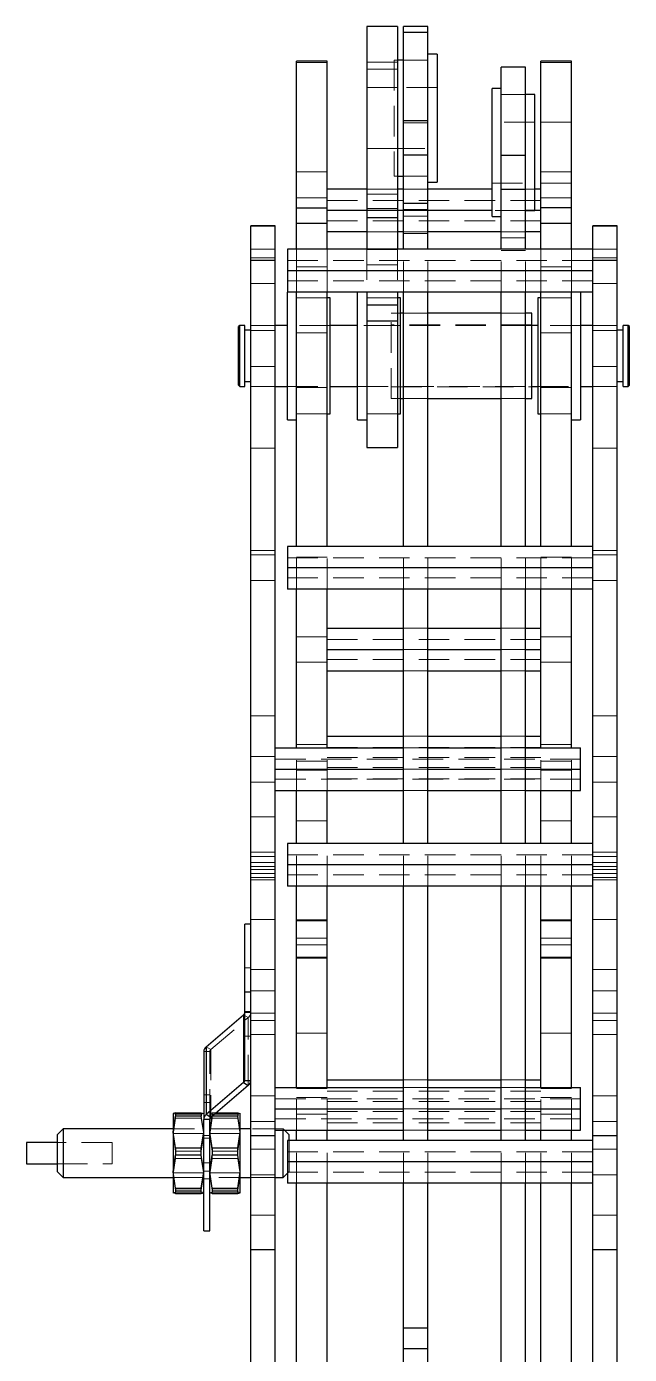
# Model space of a CAD drawing. Header units: millimetres. Extents: x -449 to 2916, y -1257 to 1632.
# Drawn here: x 2178.7 to 2277.4, y 929.3 to 1146.9 of the extents above; entities that cross this region are included whole.
import ezdxf

# ---------------------------------------------------------------- set-up
doc = ezdxf.new("R2010")
doc.units = ezdxf.units.MM
doc.linetypes.add('HIDDEN', pattern=[0.075, 0.05, -0.025])
doc.layers.add('细线层', color=252, linetype='Continuous', lineweight=13)

msp = doc.modelspace()

# ---------------------------------------------------------------- linework, layer by layer
for p, q in [((2239.434, 1146.92), (2234.434, 1146.92)), ((2239.434, 1146.919), (2234.434, 1146.919)), ((2234.434, 1146.919), (2234.434, 1117.057)), ((2239.434, 1146.919), (2239.434, 1117.057)), ((2244.434, 1146.92), (2240.434, 1146.92)), ((2240.434, 1145.919), (2240.434, 1146.92)), ((2244.434, 1145.919), (2244.434, 1146.92)), ((2244.434, 1145.919), (2240.434, 1145.919)), ((2240.434, 1131.512), (2240.434, 1145.919)), ((2244.434, 1131.512), (2244.434, 1145.919)), ((2227.934, 1141.273), (2222.934, 1141.273)), ((2222.934, 1117.2), (2222.934, 1141.273)), ((2227.934, 1117.2), (2227.934, 1141.273)), ((2240.434, 1141.42), (2239.434, 1141.42)), ((2240.434, 1141.419), (2239.434, 1141.419)), ((2245.934, 1142.42), (2244.434, 1142.42)), ((2245.934, 1142.419), (2244.434, 1142.419)), ((2245.934, 1142.419), (2245.934, 1121.419)), ((2267.934, 1141.273), (2262.934, 1141.273)), ((2262.934, 1117.2), (2262.934, 1141.273)), ((2267.934, 1117.2), (2267.934, 1141.273)), ((2260.434, 1140.273), (2256.434, 1140.273)), ((2256.434, 1125.867), (2256.434, 1140.273)), ((2260.434, 1125.867), (2260.434, 1140.273)), ((2256.434, 1136.773), (2254.934, 1136.773)), ((2254.934, 1115.773), (2254.934, 1136.773)), ((2261.934, 1135.773), (2260.434, 1135.773)), ((2261.934, 1116.773), (2261.934, 1135.773)), ((2240.434, 1131.512), (2244.434, 1131.512)), ((2240.434, 1125.906), (2240.434, 1131.512)), ((2244.434, 1125.906), (2244.434, 1131.512)), ((2240.434, 1125.906), (2244.434, 1125.906)), ((2240.434, 1110.41), (2240.434, 1125.906)), ((2244.434, 1110.41), (2244.434, 1125.906)), ((2256.434, 1125.867), (2260.434, 1125.867)), ((2256.434, 1120.261), (2256.434, 1125.867)), ((2260.434, 1120.261), (2260.434, 1125.867)), ((2239.434, 1122.419), (2240.434, 1122.419)), ((2244.434, 1121.419), (2245.934, 1121.419)), ((2234.434, 1120.256), (2227.934, 1120.256)), ((2240.434, 1120.256), (2239.434, 1120.256)), ((2254.934, 1120.256), (2244.434, 1120.256)), ((2256.434, 1120.261), (2260.434, 1120.261)), ((2256.434, 1110.41), (2256.434, 1120.261)), ((2260.434, 1110.41), (2260.434, 1120.261)), ((2262.934, 1120.256), (2261.934, 1120.256)), ((2222.934, 1117.2), (2227.934, 1117.2)), ((2222.934, 1110.41), (2222.934, 1117.2)), ((2227.934, 1110.41), (2227.934, 1117.2)), ((2234.434, 1116.757), (2227.934, 1116.757)), ((2239.434, 1117.057), (2234.434, 1117.057)), ((2234.434, 1117.057), (2234.434, 1115.585)), ((2239.434, 1117.057), (2239.434, 1115.585)), ((2240.434, 1116.757), (2239.434, 1116.757)), ((2254.934, 1116.757), (2244.434, 1116.757)), ((2260.434, 1116.773), (2261.934, 1116.773)), ((2262.934, 1116.757), (2260.434, 1116.757)), ((2267.934, 1117.2), (2262.934, 1117.2)), ((2262.934, 1110.41), (2262.934, 1117.2)), ((2267.934, 1110.41), (2267.934, 1117.2)), ((2239.434, 1115.585), (2234.434, 1115.585)), ((2234.434, 1115.585), (2234.434, 1110.41)), ((2239.434, 1115.585), (2239.434, 1110.41)), ((2254.934, 1115.773), (2256.434, 1115.773)), ((2219.434, 1114.259), (2215.434, 1114.259)), ((2215.434, 1108.628), (2215.434, 1114.259)), ((2219.434, 1108.628), (2219.434, 1114.259)), ((2234.434, 1113.256), (2227.934, 1113.256)), ((2240.434, 1113.256), (2239.434, 1113.256)), ((2256.434, 1113.256), (2244.434, 1113.256)), ((2262.934, 1113.256), (2260.434, 1113.256)), ((2275.434, 1114.259), (2271.434, 1114.259)), ((2271.434, 1108.628), (2271.434, 1114.259)), ((2275.434, 1108.628), (2275.434, 1114.259)), ((2271.434, 1110.41), (2221.434, 1110.41)), ((2221.434, 1110.41), (2221.434, 1106.91)), ((2215.434, 1108.628), (2219.434, 1108.628)), ((2215.434, 965.171), (2215.434, 1108.628)), ((2219.434, 965.171), (2219.434, 1108.628)), ((2271.434, 1108.628), (2275.434, 1108.628)), ((2271.434, 965.171), (2271.434, 1108.628)), ((2275.434, 965.171), (2275.434, 1108.628)), ((2271.434, 1106.91), (2221.434, 1106.91)), ((2221.434, 1106.91), (2221.434, 1103.41)), ((2271.434, 1103.41), (2221.434, 1103.41)), ((2221.434, 1082.448), (2221.434, 1103.41)), ((2222.934, 1061.72), (2222.934, 1103.41)), ((2227.934, 1061.72), (2227.934, 1103.41)), ((2232.934, 1082.448), (2232.934, 1103.41)), ((2234.434, 1103.41), (2234.434, 1101.253)), ((2239.434, 1103.41), (2239.434, 1101.253)), ((2240.434, 1061.72), (2240.434, 1103.41)), ((2244.434, 1061.72), (2244.434, 1103.41)), ((2256.434, 1061.72), (2256.434, 1103.41)), ((2260.434, 1061.72), (2260.434, 1103.41)), ((2262.934, 1061.72), (2262.934, 1103.41)), ((2267.934, 1061.72), (2267.934, 1103.41)), ((2269.434, 1103.41), (2269.434, 1082.449)), ((2228.434, 1102.448), (2227.934, 1102.448)), ((2228.434, 1083.448), (2228.434, 1102.448)), ((2239.434, 1101.253), (2234.434, 1101.253)), ((2234.434, 1101.253), (2234.434, 1098.619)), ((2239.934, 1102.448), (2239.434, 1102.448)), ((2239.434, 1101.253), (2239.434, 1098.619)), ((2239.934, 1083.448), (2239.934, 1102.448)), ((2262.934, 1102.448), (2262.434, 1102.448)), ((2262.434, 1102.448), (2262.434, 1083.449)), ((2240.434, 1099.948), (2239.934, 1099.948)), ((2256.434, 1099.948), (2244.434, 1099.948)), ((2261.434, 1099.948), (2260.434, 1099.948)), ((2261.434, 1085.948), (2261.434, 1099.948)), ((2213.634, 1097.948), (2213.434, 1097.748)), ((2213.434, 1088.148), (2213.434, 1097.748)), ((2214.434, 1097.948), (2213.634, 1097.948)), ((2213.634, 1087.948), (2213.634, 1097.948)), ((2214.434, 1087.948), (2214.434, 1097.948)), ((2215.434, 1097.148), (2214.434, 1097.148)), ((2221.434, 1097.948), (2219.434, 1097.948)), ((2232.934, 1097.948), (2228.434, 1097.948)), ((2239.434, 1098.619), (2234.434, 1098.619)), ((2234.434, 1098.619), (2234.434, 1077.948)), ((2239.434, 1098.619), (2239.434, 1077.948)), ((2262.434, 1097.948), (2261.434, 1097.948)), ((2271.434, 1097.948), (2269.434, 1097.948)), ((2276.434, 1097.148), (2275.434, 1097.148)), ((2277.234, 1097.948), (2276.434, 1097.948)), ((2276.434, 1087.948), (2276.434, 1097.948)), ((2277.434, 1097.748), (2277.234, 1097.948)), ((2277.234, 1087.948), (2277.234, 1097.948)), ((2277.434, 1088.148), (2277.434, 1097.748)), ((2214.434, 1088.748), (2215.434, 1088.748)), ((2275.434, 1088.748), (2276.434, 1088.748)), ((2213.434, 1088.148), (2213.634, 1087.948)), ((2213.634, 1087.948), (2214.434, 1087.948)), ((2219.434, 1087.948), (2221.434, 1087.948)), ((2228.434, 1087.948), (2232.934, 1087.948)), ((2261.434, 1087.948), (2262.434, 1087.948)), ((2269.434, 1087.948), (2271.434, 1087.948)), ((2276.434, 1087.948), (2277.234, 1087.948)), ((2277.234, 1087.948), (2277.434, 1088.148)), ((2239.934, 1085.948), (2240.434, 1085.948)), ((2244.434, 1085.948), (2256.434, 1085.948)), ((2260.434, 1085.948), (2261.434, 1085.948)), ((2221.434, 1082.448), (2222.934, 1082.448)), ((2227.934, 1083.448), (2228.434, 1083.448)), ((2232.934, 1082.448), (2234.434, 1082.448)), ((2239.434, 1083.448), (2239.934, 1083.448)), ((2262.434, 1083.448), (2262.934, 1083.448)), ((2267.934, 1082.448), (2269.434, 1082.448)), ((2234.434, 1077.948), (2239.434, 1077.948)), ((2271.434, 1061.72), (2221.434, 1061.72)), ((2221.434, 1061.72), (2221.434, 1058.22)), ((2271.434, 1058.22), (2221.434, 1058.22)), ((2221.434, 1058.22), (2221.434, 1054.72)), ((2271.434, 1054.72), (2221.434, 1054.72)), ((2222.934, 1028.703), (2222.934, 1054.72)), ((2227.934, 1028.703), (2227.934, 1054.72)), ((2240.434, 1013.029), (2240.434, 1054.72)), ((2244.434, 1013.029), (2244.434, 1054.72)), ((2256.434, 1013.029), (2256.434, 1054.72)), ((2260.434, 1013.029), (2260.434, 1054.72)), ((2262.934, 1028.703), (2262.934, 1054.72)), ((2267.934, 1028.703), (2267.934, 1054.72)), ((2227.934, 1048.326), (2240.434, 1048.326)), ((2244.434, 1048.326), (2256.434, 1048.326)), ((2260.434, 1048.326), (2262.934, 1048.326)), ((2227.934, 1044.826), (2240.434, 1044.826)), ((2244.434, 1044.826), (2256.434, 1044.826)), ((2260.434, 1044.826), (2262.934, 1044.826)), ((2227.934, 1041.326), (2240.434, 1041.326)), ((2244.434, 1041.326), (2256.434, 1041.326)), ((2260.434, 1041.326), (2262.934, 1041.326)), ((2227.934, 1030.63), (2240.434, 1030.63)), ((2244.434, 1030.63), (2256.434, 1030.63)), ((2260.434, 1030.63), (2262.934, 1030.63)), ((2219.434, 1028.703), (2240.434, 1028.703)), ((2244.434, 1028.703), (2256.434, 1028.703)), ((2260.434, 1028.703), (2269.434, 1028.703)), ((2269.434, 1025.203), (2269.434, 1028.703)), ((2219.434, 1025.203), (2240.434, 1025.203)), ((2244.434, 1025.203), (2256.434, 1025.203)), ((2260.434, 1025.203), (2269.434, 1025.203)), ((2269.434, 1021.703), (2269.434, 1025.203)), ((2219.434, 1021.703), (2240.434, 1021.703)), ((2222.934, 1013.029), (2222.934, 1021.703)), ((2227.934, 1013.029), (2227.934, 1021.703)), ((2244.434, 1021.703), (2256.434, 1021.703)), ((2260.434, 1021.703), (2269.434, 1021.703)), ((2262.934, 1013.029), (2262.934, 1021.703)), ((2267.934, 1013.029), (2267.934, 1021.703)), ((2271.434, 1013.029), (2221.434, 1013.029)), ((2221.434, 1013.029), (2221.434, 1009.529)), ((2271.434, 1009.529), (2221.434, 1009.529)), ((2221.434, 1009.529), (2221.434, 1006.029)), ((2271.434, 1006.029), (2221.434, 1006.029)), ((2222.934, 973.057), (2222.934, 1006.029)), ((2227.934, 973.057), (2227.934, 1006.029)), ((2240.434, 964.339), (2240.434, 1006.029)), ((2244.434, 964.339), (2244.434, 1006.029)), ((2256.434, 964.339), (2256.434, 1006.029)), ((2260.434, 964.339), (2260.434, 1006.029)), ((2262.934, 973.057), (2262.934, 1006.029)), ((2267.934, 973.057), (2267.934, 1006.029)), ((2215.434, 999.81), (2214.434, 999.81)), ((2214.434, 988.681), (2214.434, 999.81)), ((2215.434, 988.681), (2214.434, 988.681)), ((2214.434, 974.185), (2214.434, 988.681)), ((2208.127, 979.721), (2214.261, 984.974)), ((2214.261, 984.974), (2214.261, 973.845)), ((2208.127, 979.721), (2208.127, 968.592)), ((2207.72, 978.919), (2207.72, 967.79)), ((2214.261, 973.845), (2208.127, 968.592)), ((2215.027, 973.383), (2208.893, 968.13)), ((2214.261, 973.845), (2215.027, 973.383)), ((2214.434, 974.185), (2215.434, 974.185)), ((2219.434, 973.057), (2240.434, 973.057)), ((2227.934, 974.27), (2240.434, 974.27)), ((2244.434, 974.27), (2256.434, 974.27)), ((2244.434, 973.057), (2256.434, 973.057)), ((2260.434, 974.27), (2262.934, 974.27)), ((2260.434, 973.057), (2269.434, 973.057)), ((2269.434, 969.557), (2269.434, 973.057)), ((2203.119, 968.884), (2202.72, 968.769)), ((2202.72, 968.769), (2202.72, 965.731)), ((2203.119, 968.884), (2203.119, 968.334)), ((2203.119, 968.884), (2207.322, 968.884)), ((2207.322, 968.884), (2207.322, 968.334)), ((2207.322, 968.884), (2207.72, 968.769)), ((2208.893, 968.13), (2208.127, 968.592)), ((2209.773, 968.884), (2213.322, 968.884)), ((2213.322, 968.884), (2213.322, 968.334)), ((2213.322, 968.884), (2213.72, 968.769)), ((2213.72, 965.731), (2213.72, 968.769)), ((2219.434, 969.557), (2240.434, 969.557)), ((2244.434, 969.557), (2256.434, 969.557)), ((2260.434, 969.557), (2269.434, 969.557)), ((2269.434, 966.057), (2269.434, 969.557)), ((2202.72, 965.731), (2203.119, 968.334)), ((2207.322, 968.334), (2203.119, 968.334)), ((2207.72, 965.731), (2207.322, 968.334)), ((2208.72, 967.79), (2207.72, 967.79)), ((2207.72, 949.564), (2207.72, 967.79)), ((2208.72, 965.731), (2209.119, 968.334)), ((2208.72, 949.564), (2208.72, 967.79)), ((2213.322, 968.334), (2209.131, 968.334)), ((2213.72, 965.731), (2213.322, 968.334)), ((2184.72, 966.274), (2183.72, 965.274)), ((2183.72, 965.274), (2183.72, 959.274)), ((2202.72, 966.274), (2184.72, 966.274)), ((2184.72, 966.274), (2184.72, 965.81)), ((2184.72, 965.81), (2184.72, 958.274)), ((2203.119, 963.129), (2202.72, 965.731)), ((2202.72, 965.731), (2202.72, 959.236)), ((2207.322, 963.129), (2207.72, 965.731)), ((2209.119, 963.129), (2208.72, 965.731)), ((2213.322, 963.129), (2213.72, 965.731)), ((2215.434, 966.274), (2213.72, 966.274)), ((2213.72, 959.236), (2213.72, 965.731)), ((2215.434, 965.171), (2219.434, 965.171)), ((2215.434, 946.461), (2215.434, 965.171)), ((2219.434, 966.057), (2240.434, 966.057)), ((2219.434, 946.461), (2219.434, 965.171)), ((2220.72, 965.81), (2220.72, 966.057)), ((2220.72, 958.274), (2220.72, 965.81)), ((2221.72, 965.274), (2220.937, 966.057)), ((2271.434, 964.339), (2221.434, 964.339)), ((2221.434, 964.339), (2221.434, 960.839)), ((2221.72, 964.339), (2221.72, 965.274)), ((2222.934, 964.339), (2222.934, 966.057)), ((2227.934, 964.339), (2227.934, 966.057)), ((2244.434, 966.057), (2256.434, 966.057)), ((2260.434, 966.057), (2269.434, 966.057)), ((2262.934, 964.339), (2262.934, 966.057)), ((2267.934, 964.339), (2267.934, 966.057)), ((2271.434, 965.171), (2275.434, 965.171)), ((2271.434, 946.461), (2271.434, 965.171)), ((2275.434, 946.461), (2275.434, 965.171)), ((2183.72, 964.024), (2178.72, 964.024)), ((2178.72, 964.024), (2178.72, 960.524)), ((2202.72, 959.236), (2203.119, 961.953)), ((2203.119, 963.129), (2207.322, 963.129)), ((2203.119, 963.129), (2203.119, 961.953)), ((2207.322, 961.953), (2203.119, 961.953)), ((2207.322, 961.953), (2207.322, 963.129)), ((2207.72, 959.236), (2207.322, 961.953)), ((2208.72, 959.236), (2209.119, 961.953)), ((2209.119, 963.129), (2213.322, 963.129)), ((2209.119, 963.129), (2209.119, 961.953)), ((2213.322, 961.953), (2209.119, 961.953)), ((2213.322, 961.953), (2213.322, 963.129)), ((2213.72, 959.236), (2213.322, 961.953)), ((2178.72, 960.524), (2183.72, 960.524)), ((2271.434, 960.839), (2221.434, 960.839)), ((2221.434, 960.839), (2221.434, 957.339)), ((2183.72, 959.274), (2184.72, 958.274)), ((2184.72, 958.274), (2202.72, 958.274)), ((2203.119, 956.519), (2202.72, 959.236)), ((2202.72, 959.236), (2202.72, 955.779)), ((2207.322, 956.519), (2207.72, 959.236)), ((2209.119, 956.519), (2208.72, 959.236)), ((2213.322, 956.519), (2213.72, 959.236)), ((2213.72, 955.779), (2213.72, 959.236)), ((2213.72, 958.274), (2215.434, 958.274)), ((2219.434, 958.274), (2220.72, 958.274)), ((2220.72, 958.274), (2221.434, 958.987)), ((2202.72, 955.779), (2203.119, 955.893)), ((2203.119, 955.664), (2202.72, 955.779)), ((2203.119, 956.519), (2207.322, 956.519)), ((2203.119, 956.519), (2203.119, 955.893)), ((2207.322, 955.893), (2203.119, 955.893)), ((2203.119, 955.664), (2207.322, 955.664)), ((2207.322, 955.893), (2207.322, 956.519)), ((2207.72, 955.779), (2207.322, 955.893)), ((2207.322, 955.664), (2207.72, 955.779)), ((2208.72, 955.779), (2209.119, 955.893)), ((2209.119, 955.664), (2208.72, 955.779)), ((2209.119, 956.519), (2213.322, 956.519)), ((2209.119, 956.519), (2209.119, 955.893)), ((2213.322, 955.893), (2209.119, 955.893)), ((2209.119, 955.664), (2213.322, 955.664)), ((2213.322, 955.893), (2213.322, 956.519)), ((2213.72, 955.779), (2213.322, 955.893)), ((2213.322, 955.664), (2213.72, 955.779)), ((2271.434, 957.339), (2221.434, 957.339)), ((2222.934, 917.411), (2222.934, 957.339)), ((2227.934, 917.411), (2227.934, 957.339)), ((2240.434, 933.664), (2240.434, 957.339)), ((2244.434, 933.664), (2244.434, 957.339)), ((2256.434, 928.019), (2256.434, 957.339)), ((2260.434, 928.019), (2260.434, 957.339)), ((2262.934, 924.645), (2262.934, 957.339)), ((2267.934, 924.645), (2267.934, 957.339)), ((2207.72, 949.564), (2208.72, 949.564)), ((2215.434, 946.461), (2219.434, 946.461)), ((2215.434, 879.453), (2215.434, 946.461)), ((2219.434, 898.32), (2219.434, 946.461)), ((2271.434, 946.461), (2275.434, 946.461)), ((2271.434, 898.32), (2271.434, 946.461)), ((2275.434, 879.453), (2275.434, 946.461)), ((2240.434, 933.664), (2244.434, 933.664)), ((2240.434, 930.287), (2240.434, 933.664)), ((2244.434, 930.287), (2244.434, 933.664)), ((2240.434, 902.29), (2240.434, 930.287)), ((2240.434, 930.287), (2244.434, 930.287)), ((2244.434, 902.29), (2244.434, 930.287))]:
    msp.add_line(p, q)
for centre, radius, start, end in [((2213.981, 985.33), 0.453, 308.21813, 358.04699), ((2208.787, 978.883), 1.067, 128.21531, 178.05065), ((2213.981, 974.2), 0.453, 308.21798, 358.05118), ((2214.367, 974.221), 1.067, 308.21276, 358.05321), ((2208.786, 967.754), 1.067, 128.21325, 178.05272), ((2209.172, 967.775), 0.452, 128.20947, 178.05564)]:
    msp.add_arc(centre, radius, start, end)
at = {"layer": '细线层', "color": 252, "linetype": 'HIDDEN', "lineweight": 0, "ltscale": 100}
for p, q in [((2222.934, 1141.055), (2227.934, 1141.055)), ((2239.434, 1141.11), (2234.434, 1141.11)), ((2239.434, 1141.11), (2234.434, 1141.11)), ((2239.434, 1141.42), (2238.934, 1141.42)), ((2238.934, 1141.419), (2238.934, 1122.419)), ((2239.434, 1141.419), (2238.934, 1141.419)), ((2244.434, 1141.42), (2240.434, 1141.42)), ((2244.434, 1141.42), (2240.434, 1141.42)), ((2244.434, 1141.419), (2240.434, 1141.419)), ((2244.434, 1141.419), (2240.434, 1141.419)), ((2267.934, 1141.055), (2262.934, 1141.055)), ((2239.434, 1139.948), (2234.434, 1139.948)), ((2239.434, 1139.948), (2234.434, 1139.948)), ((2239.434, 1136.92), (2234.434, 1136.92)), ((2239.434, 1136.919), (2234.434, 1136.919)), ((2245.934, 1136.92), (2238.934, 1136.92)), ((2245.934, 1136.919), (2238.934, 1136.919)), ((2260.434, 1135.773), (2256.434, 1135.773)), ((2260.434, 1135.773), (2256.434, 1135.773)), ((2240.434, 1131.121), (2244.434, 1131.121)), ((2261.934, 1131.273), (2254.934, 1131.273)), ((2267.934, 1131.273), (2262.934, 1131.273)), ((2239.434, 1126.948), (2234.434, 1126.948)), ((2239.434, 1126.948), (2234.434, 1126.948)), ((2234.434, 1126.92), (2239.434, 1126.92)), ((2234.434, 1126.919), (2239.434, 1126.919)), ((2238.934, 1126.92), (2245.934, 1126.92)), ((2238.934, 1126.919), (2245.934, 1126.919)), ((2222.934, 1123.135), (2227.934, 1123.135)), ((2267.934, 1123.135), (2262.934, 1123.135)), ((2238.934, 1122.42), (2244.434, 1122.42)), ((2238.934, 1122.419), (2239.434, 1122.419)), ((2240.434, 1122.42), (2244.434, 1122.42)), ((2240.434, 1122.419), (2244.434, 1122.419)), ((2240.434, 1122.419), (2244.434, 1122.419)), ((2240.434, 1122.417), (2244.434, 1122.417)), ((2244.434, 1121.42), (2245.934, 1121.42)), ((2254.934, 1121.273), (2261.934, 1121.273)), ((2262.934, 1121.273), (2267.934, 1121.273)), ((2227.934, 1118.856), (2222.934, 1118.856)), ((2239.434, 1120.256), (2234.434, 1120.256)), ((2239.434, 1119.448), (2234.434, 1119.448)), ((2239.434, 1119.448), (2234.434, 1119.448)), ((2244.434, 1120.256), (2240.434, 1120.256)), ((2261.934, 1120.256), (2254.934, 1120.256)), ((2267.934, 1118.856), (2262.934, 1118.856)), ((2262.934, 1118.407), (2227.934, 1118.407)), ((2239.434, 1117.058), (2234.434, 1117.058)), ((2239.434, 1116.757), (2234.434, 1116.757)), ((2244.434, 1117.96), (2240.434, 1117.96)), ((2240.434, 1117.945), (2244.434, 1117.945)), ((2240.434, 1117.919), (2244.434, 1117.919)), ((2240.434, 1116.934), (2244.434, 1116.934)), ((2244.434, 1116.757), (2240.434, 1116.757)), ((2260.434, 1116.757), (2254.934, 1116.757)), ((2256.434, 1116.773), (2260.434, 1116.773)), ((2256.434, 1116.773), (2260.434, 1116.773)), ((2222.934, 1114.674), (2227.934, 1114.674)), ((2222.934, 1114.657), (2227.934, 1114.657)), ((2227.934, 1115.106), (2262.934, 1115.106)), ((2239.434, 1115.586), (2234.434, 1115.586)), ((2240.434, 1115.848), (2244.434, 1115.848)), ((2267.934, 1114.674), (2262.934, 1114.674)), ((2262.934, 1114.657), (2267.934, 1114.657)), ((2215.434, 1114.227), (2219.434, 1114.227)), ((2239.434, 1113.256), (2234.434, 1113.256)), ((2244.434, 1113.256), (2240.434, 1113.256)), ((2240.434, 1113.01), (2244.434, 1113.01)), ((2260.434, 1113.256), (2256.434, 1113.256)), ((2260.434, 1112.314), (2256.434, 1112.314)), ((2256.434, 1112.3), (2260.434, 1112.3)), ((2256.434, 1112.273), (2260.434, 1112.273)), ((2271.434, 1114.227), (2275.434, 1114.227)), ((2215.434, 1110.421), (2219.434, 1110.421)), ((2222.934, 1107.542), (2222.934, 1110.41)), ((2227.934, 1107.542), (2227.934, 1110.41)), ((2234.434, 1110.41), (2234.434, 1103.41)), ((2239.434, 1110.391), (2234.434, 1110.391)), ((2239.434, 1110.391), (2234.434, 1110.391)), ((2239.434, 1110.41), (2239.434, 1103.41)), ((2240.434, 1103.41), (2240.434, 1110.41)), ((2244.434, 1103.41), (2244.434, 1110.41)), ((2256.434, 1103.41), (2256.434, 1110.41)), ((2256.434, 1110.202), (2260.434, 1110.202)), ((2260.434, 1103.41), (2260.434, 1110.41)), ((2262.934, 1107.542), (2262.934, 1110.41)), ((2267.934, 1107.542), (2267.934, 1110.41)), ((2271.434, 1110.421), (2275.434, 1110.421)), ((2219.434, 1109.01), (2215.434, 1109.01)), ((2271.434, 1108.56), (2221.434, 1108.56)), ((2234.434, 1107.891), (2239.434, 1107.891)), ((2275.434, 1109.01), (2271.434, 1109.01)), ((2222.934, 1107.542), (2227.934, 1107.542)), ((2222.934, 1103.41), (2222.934, 1107.542)), ((2227.934, 1103.41), (2227.934, 1107.542)), ((2267.934, 1107.542), (2262.934, 1107.542)), ((2262.934, 1103.41), (2262.934, 1107.542)), ((2267.934, 1103.41), (2267.934, 1107.542)), ((2215.434, 1104.81), (2219.434, 1104.81)), ((2221.434, 1105.26), (2271.434, 1105.26)), ((2222.934, 1103.448), (2221.434, 1103.448)), ((2232.934, 1103.41), (2232.934, 1103.448)), ((2234.434, 1103.448), (2232.934, 1103.448)), ((2269.434, 1103.448), (2267.934, 1103.448)), ((2269.434, 1103.448), (2269.434, 1103.41)), ((2271.434, 1104.81), (2275.434, 1104.81)), ((2227.934, 1102.448), (2222.934, 1102.448)), ((2227.934, 1102.448), (2222.934, 1102.448)), ((2239.434, 1102.448), (2234.434, 1102.448)), ((2239.434, 1102.448), (2234.434, 1102.448)), ((2239.434, 1101.254), (2234.434, 1101.254)), ((2267.934, 1102.448), (2262.934, 1102.448)), ((2267.934, 1102.448), (2262.934, 1102.448)), ((2238.434, 1085.948), (2238.434, 1099.948)), ((2239.934, 1099.948), (2238.434, 1099.948)), ((2244.434, 1099.948), (2240.434, 1099.948)), ((2260.434, 1099.948), (2256.434, 1099.948)), ((2219.434, 1097.948), (2215.434, 1097.948)), ((2219.434, 1097.948), (2215.434, 1097.948)), ((2219.434, 1097.131), (2215.434, 1097.131)), ((2228.434, 1097.948), (2221.434, 1097.948)), ((2228.434, 1097.948), (2221.434, 1097.948)), ((2261.434, 1097.948), (2232.934, 1097.948)), ((2239.934, 1097.948), (2232.934, 1097.948)), ((2239.434, 1098.62), (2234.434, 1098.62)), ((2261.434, 1098.048), (2238.434, 1098.048)), ((2269.434, 1097.948), (2262.434, 1097.948)), ((2269.434, 1097.948), (2262.434, 1097.948)), ((2275.434, 1097.948), (2271.434, 1097.948)), ((2275.434, 1097.948), (2271.434, 1097.948)), ((2275.434, 1097.131), (2271.434, 1097.131)), ((2227.934, 1096.736), (2222.934, 1096.736)), ((2267.934, 1096.736), (2262.934, 1096.736)), ((2219.434, 1091.218), (2215.434, 1091.218)), ((2275.434, 1091.218), (2271.434, 1091.218)), ((2215.434, 1087.948), (2219.434, 1087.948)), ((2215.434, 1087.948), (2219.434, 1087.948)), ((2221.434, 1087.948), (2228.434, 1087.948)), ((2221.434, 1087.948), (2228.434, 1087.948)), ((2227.934, 1087.756), (2222.934, 1087.756)), ((2232.934, 1087.948), (2261.434, 1087.948)), ((2232.934, 1087.948), (2239.934, 1087.948)), ((2238.434, 1087.848), (2261.434, 1087.848)), ((2262.434, 1087.948), (2269.434, 1087.948)), ((2262.434, 1087.948), (2269.434, 1087.948)), ((2262.934, 1087.756), (2267.934, 1087.756)), ((2271.434, 1087.948), (2275.434, 1087.948)), ((2271.434, 1087.948), (2275.434, 1087.948)), ((2238.434, 1085.948), (2239.934, 1085.948)), ((2240.434, 1085.948), (2244.434, 1085.948)), ((2256.434, 1085.948), (2260.434, 1085.948)), ((2222.934, 1083.448), (2227.934, 1083.448)), ((2222.934, 1083.448), (2227.934, 1083.448)), ((2234.434, 1083.448), (2239.434, 1083.448)), ((2234.434, 1083.448), (2239.434, 1083.448)), ((2262.934, 1083.448), (2267.934, 1083.448)), ((2262.934, 1083.448), (2267.934, 1083.448)), ((2215.434, 1077.846), (2219.434, 1077.846)), ((2271.434, 1077.846), (2275.434, 1077.846)), ((2219.434, 1061.043), (2215.434, 1061.043)), ((2219.434, 1060.32), (2215.434, 1060.32)), ((2271.434, 1059.87), (2221.434, 1059.87)), ((2222.934, 1054.72), (2222.934, 1061.72)), ((2227.934, 1059.953), (2222.934, 1059.953)), ((2227.934, 1054.72), (2227.934, 1061.72)), ((2240.434, 1054.72), (2240.434, 1061.72)), ((2244.434, 1054.72), (2244.434, 1061.72)), ((2256.434, 1054.72), (2256.434, 1061.72)), ((2260.434, 1054.72), (2260.434, 1061.72)), ((2262.934, 1054.72), (2262.934, 1061.72)), ((2262.934, 1059.953), (2267.934, 1059.953)), ((2267.934, 1054.72), (2267.934, 1061.72)), ((2275.434, 1061.043), (2271.434, 1061.043)), ((2275.434, 1060.32), (2271.434, 1060.32)), ((2215.434, 1056.12), (2219.434, 1056.12)), ((2221.434, 1056.569), (2271.434, 1056.569)), ((2271.434, 1056.12), (2275.434, 1056.12)), ((2227.934, 1046.926), (2222.934, 1046.926)), ((2240.434, 1048.326), (2244.434, 1048.326)), ((2256.434, 1048.326), (2260.434, 1048.326)), ((2267.934, 1046.926), (2262.934, 1046.926)), ((2262.934, 1046.476), (2227.934, 1046.476)), ((2240.434, 1044.826), (2244.434, 1044.826)), ((2256.434, 1044.826), (2260.434, 1044.826)), ((2222.934, 1042.726), (2227.934, 1042.726)), ((2227.934, 1043.176), (2262.934, 1043.176)), ((2262.934, 1042.726), (2267.934, 1042.726)), ((2240.434, 1041.326), (2244.434, 1041.326)), ((2256.434, 1041.326), (2260.434, 1041.326)), ((2219.434, 1033.946), (2215.434, 1033.946)), ((2275.434, 1033.946), (2271.434, 1033.946)), ((2240.434, 1030.63), (2244.434, 1030.63)), ((2256.434, 1030.63), (2260.434, 1030.63)), ((2219.434, 1027.303), (2215.434, 1027.303)), ((2227.934, 1029.23), (2222.934, 1029.23)), ((2222.934, 1021.703), (2222.934, 1028.703)), ((2262.934, 1028.78), (2227.934, 1028.78)), ((2227.934, 1021.703), (2227.934, 1028.703)), ((2240.434, 1028.703), (2244.434, 1028.703)), ((2256.434, 1028.703), (2260.434, 1028.703)), ((2267.934, 1029.23), (2262.934, 1029.23)), ((2262.934, 1021.703), (2262.934, 1028.703)), ((2267.934, 1021.703), (2267.934, 1028.703)), ((2275.434, 1027.303), (2271.434, 1027.303)), ((2269.434, 1026.853), (2219.434, 1026.853)), ((2227.934, 1026.516), (2222.934, 1026.516)), ((2227.934, 1027.13), (2262.934, 1027.13)), ((2227.934, 1025.48), (2262.934, 1025.48)), ((2240.434, 1025.203), (2244.434, 1025.203)), ((2256.434, 1025.203), (2260.434, 1025.203)), ((2262.934, 1026.516), (2267.934, 1026.516)), ((2215.434, 1023.103), (2219.434, 1023.103)), ((2219.434, 1023.553), (2269.434, 1023.553)), ((2222.934, 1025.03), (2227.934, 1025.03)), ((2227.934, 1023.63), (2262.934, 1023.63)), ((2262.934, 1025.03), (2267.934, 1025.03)), ((2271.434, 1023.103), (2275.434, 1023.103)), ((2240.434, 1021.703), (2244.434, 1021.703)), ((2256.434, 1021.703), (2260.434, 1021.703)), ((2219.434, 1017.421), (2215.434, 1017.421)), ((2227.934, 1016.726), (2222.934, 1016.726)), ((2262.934, 1016.726), (2267.934, 1016.726)), ((2275.434, 1017.421), (2271.434, 1017.421)), ((2222.934, 1006.029), (2222.934, 1013.029)), ((2227.934, 1006.029), (2227.934, 1013.029)), ((2240.434, 1006.029), (2240.434, 1013.029)), ((2244.434, 1006.029), (2244.434, 1013.029)), ((2256.434, 1006.029), (2256.434, 1013.029)), ((2260.434, 1006.029), (2260.434, 1013.029)), ((2262.934, 1006.029), (2262.934, 1013.029)), ((2267.934, 1006.029), (2267.934, 1013.029)), ((2219.434, 1011.629), (2215.434, 1011.629)), ((2219.434, 1010.907), (2215.434, 1010.907)), ((2219.434, 1009.9), (2215.434, 1009.9)), ((2271.434, 1011.179), (2221.434, 1011.179)), ((2275.434, 1011.629), (2271.434, 1011.629)), ((2275.434, 1010.907), (2271.434, 1010.907)), ((2275.434, 1009.9), (2271.434, 1009.9)), ((2219.434, 1009.24), (2215.434, 1009.24)), ((2219.434, 1008.751), (2215.434, 1008.751)), ((2215.434, 1008.092), (2219.434, 1008.092)), ((2221.434, 1007.879), (2271.434, 1007.879)), ((2275.434, 1009.24), (2271.434, 1009.24)), ((2275.434, 1008.751), (2271.434, 1008.751)), ((2271.434, 1008.092), (2275.434, 1008.092)), ((2215.434, 1007.429), (2219.434, 1007.429)), ((2219.434, 1007.084), (2215.434, 1007.084)), ((2271.434, 1007.429), (2275.434, 1007.429)), ((2275.434, 1007.084), (2271.434, 1007.084)), ((2219.434, 1000.57), (2215.434, 1000.57)), ((2227.934, 1000.525), (2222.934, 1000.525)), ((2227.934, 1000.37), (2222.934, 1000.37)), ((2267.934, 1000.525), (2262.934, 1000.525)), ((2262.934, 1000.37), (2267.934, 1000.37)), ((2275.434, 1000.57), (2271.434, 1000.57)), ((2227.934, 997.521), (2222.934, 997.521)), ((2262.934, 997.521), (2267.934, 997.521)), ((2227.934, 996.443), (2222.934, 996.443)), ((2262.934, 996.443), (2267.934, 996.443)), ((2215.434, 992.653), (2214.434, 992.653)), ((2219.434, 992.403), (2215.434, 992.403)), ((2227.934, 994.397), (2222.934, 994.397)), ((2222.934, 994.241), (2227.934, 994.241)), ((2262.934, 994.397), (2267.934, 994.397)), ((2262.934, 994.241), (2267.934, 994.241)), ((2275.434, 992.403), (2271.434, 992.403)), ((2214.434, 988.653), (2215.434, 988.653)), ((2215.434, 988.903), (2219.434, 988.903)), ((2271.434, 988.903), (2275.434, 988.903)), ((2208.893, 979.259), (2215.027, 984.512)), ((2214.261, 984.974), (2215.027, 984.512)), ((2215.434, 985.468), (2214.434, 985.468)), ((2214.434, 985.314), (2215.434, 985.314)), ((2215.027, 973.383), (2215.027, 984.512)), ((2219.434, 985.218), (2215.434, 985.218)), ((2219.434, 984.045), (2215.434, 984.045)), ((2275.434, 985.218), (2271.434, 985.218)), ((2275.434, 984.045), (2271.434, 984.045)), ((2215.434, 981.718), (2219.434, 981.718)), ((2227.934, 981.965), (2222.934, 981.965)), ((2262.934, 981.965), (2267.934, 981.965)), ((2271.434, 981.718), (2275.434, 981.718)), ((2208.893, 979.259), (2208.127, 979.721)), ((2214.434, 981.468), (2215.434, 981.468)), ((2208.72, 978.919), (2207.72, 978.919)), ((2208.72, 967.79), (2208.72, 978.919)), ((2208.893, 979.259), (2208.893, 968.13)), ((2222.934, 966.057), (2222.934, 973.057)), ((2227.934, 972.87), (2222.934, 972.87)), ((2227.934, 966.057), (2227.934, 973.057)), ((2240.434, 974.27), (2244.434, 974.27)), ((2240.434, 973.057), (2244.434, 973.057)), ((2256.434, 974.27), (2260.434, 974.27)), ((2256.434, 973.057), (2260.434, 973.057)), ((2262.934, 966.057), (2262.934, 973.057)), ((2267.934, 972.87), (2262.934, 972.87)), ((2267.934, 966.057), (2267.934, 973.057)), ((2208.72, 971.862), (2207.72, 971.862)), ((2219.434, 971.657), (2215.434, 971.657)), ((2269.434, 971.207), (2219.434, 971.207)), ((2227.934, 971.374), (2222.934, 971.374)), ((2262.934, 972.42), (2227.934, 972.42)), ((2227.934, 970.77), (2262.934, 970.77)), ((2262.934, 971.374), (2267.934, 971.374)), ((2275.434, 971.657), (2271.434, 971.657)), ((2202.72, 968.769), (2203.119, 968.655)), ((2207.322, 968.655), (2203.119, 968.655)), ((2207.72, 968.769), (2207.322, 968.655)), ((2207.72, 970.584), (2208.72, 970.584)), ((2209.119, 968.884), (2208.72, 968.769)), ((2208.72, 968.769), (2209.119, 968.655)), ((2209.119, 968.884), (2209.119, 968.334)), ((2209.119, 968.884), (2209.773, 968.884)), ((2213.322, 968.655), (2209.119, 968.655)), ((2213.72, 968.769), (2213.322, 968.655)), ((2222.934, 968.67), (2227.934, 968.67)), ((2227.934, 969.12), (2262.934, 969.12)), ((2240.434, 969.557), (2244.434, 969.557)), ((2256.434, 969.557), (2260.434, 969.557)), ((2262.934, 968.67), (2267.934, 968.67)), ((2203.119, 968.029), (2202.72, 965.312)), ((2203.119, 968.029), (2203.119, 968.334)), ((2203.119, 968.029), (2207.322, 968.029)), ((2207.322, 968.334), (2207.322, 968.029)), ((2207.322, 968.029), (2207.72, 965.312)), ((2209.119, 968.029), (2208.72, 965.312)), ((2209.131, 968.334), (2209.119, 968.334)), ((2209.119, 968.029), (2209.119, 968.334)), ((2209.119, 968.029), (2213.322, 968.029)), ((2213.322, 968.334), (2213.322, 968.029)), ((2213.322, 968.029), (2213.72, 965.312)), ((2215.434, 967.457), (2219.434, 967.457)), ((2219.434, 967.907), (2269.434, 967.907)), ((2227.934, 967.27), (2262.934, 967.27)), ((2271.434, 967.457), (2275.434, 967.457)), ((2213.72, 966.274), (2202.72, 966.274)), ((2207.72, 965.493), (2202.72, 965.493)), ((2202.72, 965.312), (2203.119, 962.595)), ((2207.72, 965.312), (2207.322, 962.595)), ((2207.72, 965.195), (2208.72, 965.195)), ((2207.72, 964.741), (2208.72, 964.741)), ((2213.72, 965.493), (2208.72, 965.493)), ((2208.72, 965.312), (2209.119, 962.595)), ((2213.72, 965.312), (2213.322, 962.595)), ((2220.72, 966.274), (2215.434, 966.274)), ((2220.72, 966.057), (2220.72, 966.274)), ((2220.937, 966.057), (2220.72, 966.274)), ((2221.72, 959.274), (2221.72, 964.339)), ((2222.934, 957.339), (2222.934, 964.339)), ((2227.934, 957.339), (2227.934, 964.339)), ((2240.434, 966.057), (2244.434, 966.057)), ((2240.434, 957.339), (2240.434, 964.339)), ((2244.434, 957.339), (2244.434, 964.339)), ((2256.434, 966.057), (2260.434, 966.057)), ((2256.434, 957.339), (2256.434, 964.339)), ((2260.434, 957.339), (2260.434, 964.339)), ((2262.934, 957.339), (2262.934, 964.339)), ((2267.934, 957.339), (2267.934, 964.339)), ((2192.72, 964.024), (2183.72, 964.024)), ((2192.72, 960.524), (2192.72, 964.024)), ((2207.322, 962.595), (2203.119, 962.595)), ((2203.119, 961.419), (2203.119, 961.953)), ((2207.322, 961.953), (2207.322, 961.419)), ((2213.322, 962.595), (2209.119, 962.595)), ((2209.119, 961.419), (2209.119, 961.953)), ((2213.322, 961.953), (2213.322, 961.419)), ((2219.434, 962.939), (2215.434, 962.939)), ((2271.434, 962.489), (2221.434, 962.489)), ((2275.434, 962.939), (2271.434, 962.939)), ((2183.72, 960.524), (2192.72, 960.524)), ((2203.119, 961.419), (2202.72, 958.817)), ((2203.119, 961.419), (2207.322, 961.419)), ((2207.322, 961.419), (2207.72, 958.817)), ((2207.72, 960.694), (2208.72, 960.694)), ((2209.119, 961.419), (2208.72, 958.817)), ((2209.119, 961.419), (2213.322, 961.419)), ((2213.322, 961.419), (2213.72, 958.817)), ((2202.72, 959.055), (2207.72, 959.055)), ((2202.72, 958.817), (2203.119, 956.214)), ((2202.72, 958.274), (2213.72, 958.274)), ((2207.72, 958.817), (2207.322, 956.214)), ((2207.72, 959.353), (2208.72, 959.353)), ((2207.72, 958.074), (2208.72, 958.074)), ((2208.72, 959.055), (2213.72, 959.055)), ((2208.72, 958.817), (2209.119, 956.214)), ((2213.72, 958.817), (2213.322, 956.214)), ((2215.434, 958.739), (2219.434, 958.739)), ((2215.434, 958.274), (2219.434, 958.274)), ((2221.434, 958.987), (2221.72, 959.274)), ((2221.434, 959.189), (2271.434, 959.189)), ((2271.434, 958.739), (2275.434, 958.739)), ((2207.322, 956.214), (2203.119, 956.214)), ((2203.119, 955.664), (2203.119, 955.893)), ((2207.322, 955.893), (2207.322, 955.664)), ((2213.322, 956.214), (2209.119, 956.214)), ((2209.119, 955.664), (2209.119, 955.893)), ((2213.322, 955.893), (2213.322, 955.664)), ((2219.434, 952.103), (2215.434, 952.103)), ((2275.434, 952.103), (2271.434, 952.103))]:
    msp.add_line(p, q, dxfattribs=at)
for centre, radius, start, end in [((2214.367, 985.35), 1.067, 308.21656, 358.0494), ((2209.172, 978.904), 0.452, 128.21193, 178.05318)]:
    msp.add_arc(centre, radius, start, end, dxfattribs=at)

doc.saveas('drawing.dxf')
